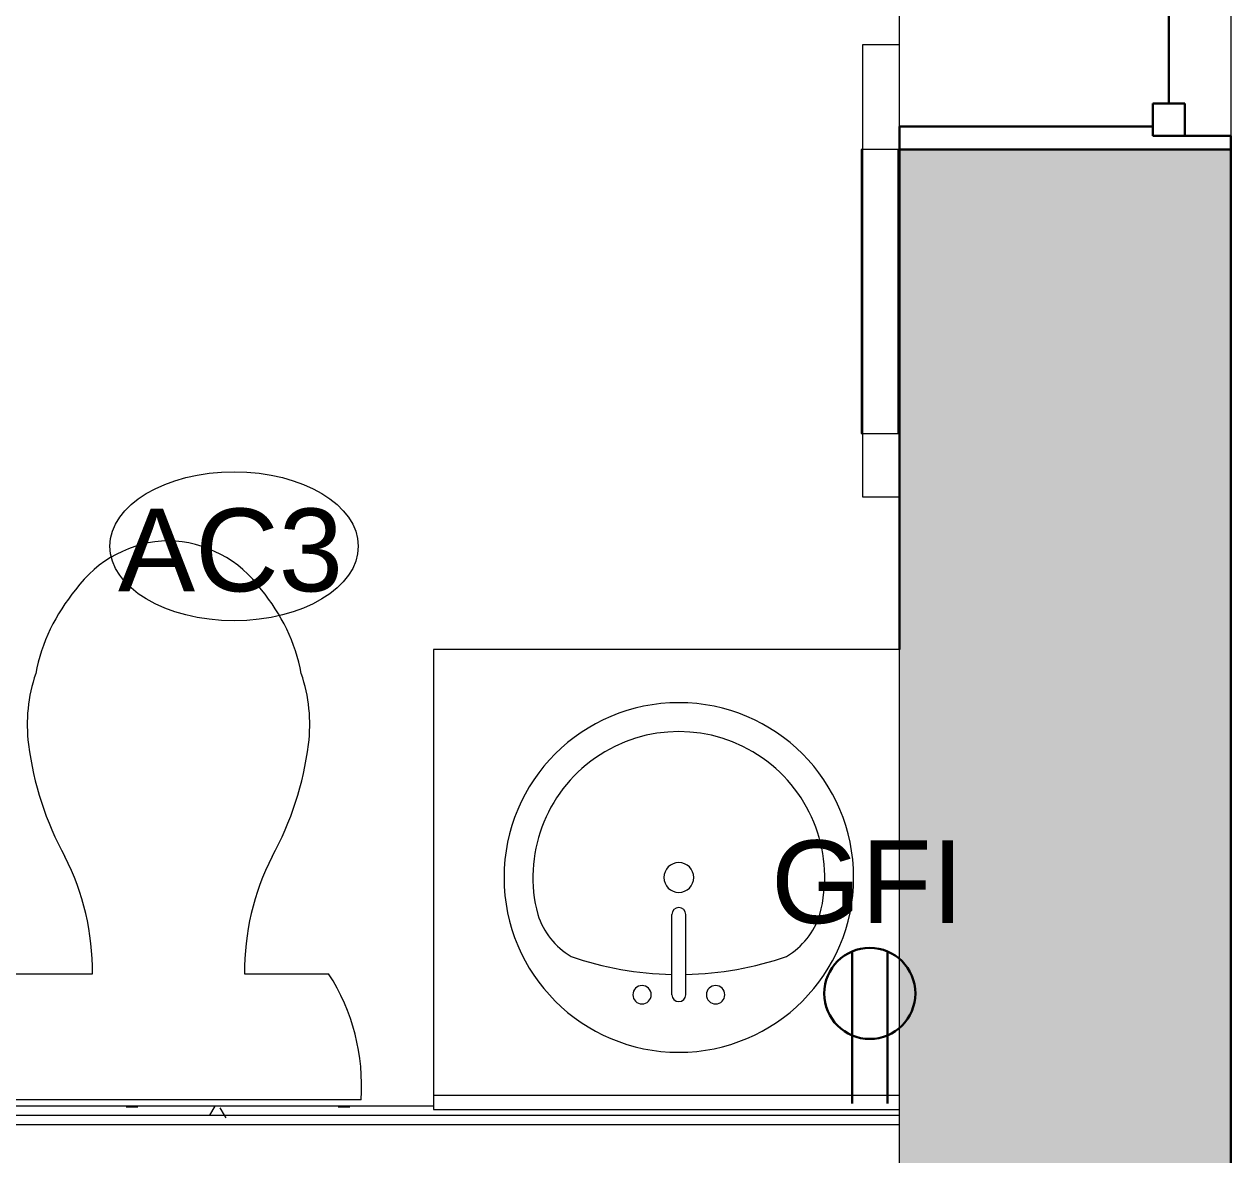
# Model space of a CAD drawing. Header units: inches. Extents: x -4688 to 1542, y -3558 to 978.
# Drawn here: x -819.6 to -754, y -332.8 to -271.4 of the extents above; entities that cross this region are included whole.
import ezdxf

# ---------------------------------------------------------------- set-up
doc = ezdxf.new("R2010")
doc.units = ezdxf.units.IN
doc.header["$MEASUREMENT"] = 0
for name, color, linetype, lineweight in [('A-ANNO-NOTE', 131, 'Continuous', 40), ('A-GLAZ', 151, 'Continuous', 18), ('A-WALL', 113, 'Continuous', 18), ('A-WALL-PATT', 111, 'Continuous', 18), ('I-WALL', 2, 'Continuous', 18), ('P-SANR-FIXT', 6, 'Continuous', 9), ('Q-CASE', 31, 'Continuous', 9), ('Q-SPCQ', 91, 'Continuous', 9), ('Q-SPCQ-IDEN', 132, 'Continuous', 9)]:
    doc.layers.add(name, color=color, linetype=linetype, lineweight=lineweight)
doc.styles.add('Arial', font='arial.ttf', dxfattribs={"height": 4.5})
doc.styles.add('Swis721 Lt BT', font='swissl.ttf', dxfattribs={"height": 4.5})
pattern_1 = [(0, (0, 0), (15.36, 3.84), [0.634, -10.886, 0.634, -10.886, -61.44]), (0, (0, 0), (15.36, 3.84), [-23.04, 0.634, -22.406, 0.634, -10.886, -26.88]), (0, (0, 0), (15.36, 3.84), [-57.6, 0.634, -7.046, 0.634, -18.566]), (120, (5.76, 1.92), (-11.005538, 11.38215), [0.634, -10.886, 0.634, -10.886, -61.44]), (120, (5.76, 1.92), (-11.005538, 11.38215), [-23.04, 0.634, -22.406, 0.634, -10.886, -26.88]), (120, (5.76, 1.92), (-11.005538, 11.38215), [-57.6, 0.634, -7.046, 0.634, -18.566]), (240, (7.68, 9.6), (-4.354462, -15.22215), [0.634, -10.886, 0.634, -10.886, -61.44]), (240, (7.68, 9.6), (-4.354462, -15.22215), [-23.04, 0.634, -22.406, 0.634, -10.886, -26.88]), (240, (7.68, 9.6), (-4.354462, -15.22215), [-57.6, 0.634, -7.046, 0.634, -18.566])]

# ---------------------------------------------------------------- blocks, each defined once
blk = doc.blocks.new('Double Hung - balcony windows 3_ 6_-6827319-1st Floor Power _ Signal')
at = {"layer": 'A-GLAZ', "color": 8, "lineweight": 30}
for p, q in [((-21, 9), (-20.25, 9)), ((-20.25, 4.75), (-20.25, 9)), ((20.25, 4.75), (20.25, 9)), ((21, 9), (20.25, 9)), ((-20.25, 6.5), (-20.25, 4.75)), ((-20.25, 6.5), (-18.5, 6.5)), ((-18.5, 6.5), (-18.5, 4.75)), ((18.5, 6.5), (18.5, 4.75)), ((20.25, 6.5), (18.5, 6.5)), ((20.25, 6.5), (20.25, 4.75)), ((-18.5, 5.625), (18.5, 5.625)), ((-20.25, 4.75), (-18.5, 4.75)), ((-20.25, 4.75), (-19.75, 4.75)), ((-19.75, -9), (-19.75, 4.75)), ((20.25, 4.75), (18.5, 4.75)), ((19.75, 4.75), (20.25, 4.75)), ((19.75, 4.75), (19.75, -9)), ((-19.75, -9), (-21, -9)), ((19.75, -9), (21, -9))]:
    blk.add_line(p, q, dxfattribs=at)
blk = doc.blocks.new('C-Counter Top - ADJ HEIGHT-8444994-1st Floor Power _ Signal')
at = {"layer": 'Q-CASE'}
for p, q in [((-21.939, 0), (-47.262, 0)), ((-47.262, 0), (-47.262, -0.75)), ((-21.939, -0.75), (-21.939, 0)), ((-47.262, -0.75), (-47.262, -25)), ((-47.262, -0.75), (-21.939, -0.75)), ((-21.939, -25), (-21.939, -0.75)), ((-47.262, -25), (-21.939, -25))]:
    blk.add_line(p, q, dxfattribs=at)
blk = doc.blocks.new('Sink Vanity-Round - 19_ x 19_-6996918-1st Floor Power _ Signal')
at = {"layer": 'P-SANR-FIXT'}
for p, q in [((3.43, -9.728), (3.43, -5.364)), ((4.18, -9.728), (4.18, -5.364))]:
    blk.add_line(p, q, dxfattribs=at)
for centre, radius, start, end in [((3.805, -3.353), 9.5, 90, 270), ((3.805, -3.353), 9.5, 270, 90), ((3.805, -3.353), 7.929, 345.30711, 194.69289), ((3.805, -3.353), 0.812, 0, 180), ((3.805, -3.353), 0.812, 180, 0), ((3.805, -5.364), 0.375, 0, 180), ((0.054, -4.105), 4.116, 197.80961, 239.20726), ((7.556, -4.105), 4.116, 300.79274, 342.19039), ((3.805, 9.174), 17.806, 250.79136, 268.79327), ((3.805, 9.174), 17.806, 271.20673, 289.20864), ((1.805, -9.728), 0.5, 0, 180), ((1.805, -9.728), 0.5, 180, 0), ((3.805, -9.728), 0.375, 180, 0), ((5.805, -9.728), 0.5, 0, 180), ((5.805, -9.728), 0.5, 180, 0)]:
    blk.add_arc(centre, radius, start, end, dxfattribs=at)
blk = doc.blocks.new('P-Toilet-Floor-3D - Floor Mount-7330915-1st Floor Power _ Signal')
at = {"layer": 'P-SANR-FIXT'}
for p, q in [((-8.703, 8.314), (-4.134, 8.314)), ((4.134, 8.314), (8.703, 8.314)), ((10.465, 1.466), (-10.465, 1.466))]:
    blk.add_line(p, q, dxfattribs=at)
for centre, radius, start, end in [((0.18, 25.416), 6.449, 91.59694, 144.16225), ((-0.18, 25.416), 6.449, 35.83775, 88.40306), ((2.678, 22.724), 10.076, 140.06808, 169.08433), ((-2.678, 22.724), 10.076, 10.91567, 39.93192), ((0.879, 21.862), 8.556, 161.10636, 187.21327), ((-0.879, 21.862), 8.556, 352.78673, 18.89364), ((9.412, 22.942), 17.157, 187.21327, 208.76027), ((-9.412, 22.942), 17.157, 331.23973, 352.78673), ((-17.85, 8.459), 13.716, 359.39115, 27.00032), ((17.85, 8.459), 13.716, 152.99968, 180.60885), ((0.693, 2.246), 11.186, 147.14731, 183.99884), ((-0.693, 2.246), 11.186, 356.00116, 32.85269)]:
    blk.add_arc(centre, radius, start, end, dxfattribs=at)
blk = doc.blocks.new('Mirror33 - Mirror-7338549-1st Floor Power _ Signal')
at = {"layer": 'Q-SPCQ'}
for p, q in [((-969.765, -1004.945), (-994.34, -1004.945)), ((-994.34, -1004.945), (-994.34, -1006.945)), ((-969.765, -1006.945), (-969.765, -1004.945)), ((-994.34, -1006.945), (-969.765, -1006.945))]:
    blk.add_line(p, q, dxfattribs=at)
blk = doc.blocks.new('Mirror55 - Mirror-8068081-1st Floor Power _ Signal')
at = {"layer": 'Q-SPCQ'}
for p, q in [((-966.411, 1318.01), (-981.842, 1318.01)), ((-981.842, 1318.01), (-981.842, 1316.01)), ((-966.411, 1316.01), (-966.411, 1318.01)), ((-981.842, 1316.01), (-966.411, 1316.01))]:
    blk.add_line(p, q, dxfattribs=at)
blk = doc.blocks.new('Appliance_Specialty Equipment Tag - Standard-3515593-1st Floor Power _ Signal')
at = {"layer": 'Q-SPCQ-IDEN'}
blk.add_ellipse((-0.0499, 0.0037), major_axis=(-0.1406, 0), ratio=0.600473, dxfattribs=at)

msp = doc.modelspace()

# ---------------------------------------------------------------- hatches: boundary and pattern name
at = {"layer": 'A-WALL-PATT', "lineweight": 9}
h = msp.add_hatch(color=7, dxfattribs=at)
h.paths.add_polyline_path([(-770.301, -1262.185), (-754.043, -1262.185), (-754.043, -1160.484), (-772.043, -1160.484), (-772.043, -1262.185)], flags=0)
h.paths.add_polyline_path([(-754.043, -1120.484), (-754.043, -1093.301), (-772.043, -1093.301), (-772.043, -1120.484)], flags=0)
h.paths.add_polyline_path([(-754.043, -1053.301), (-754.043, -1004.185), (-772.043, -1004.185), (-772.043, -1053.301)], flags=0)
h.paths.add_polyline_path([(-754.043, -962.185), (-754.043, -860.185), (-772.043, -860.185), (-772.043, -962.185), (-770.301, -962.185)], flags=0)
h.paths.add_polyline_path([(-772.043, -818.185), (-754.043, -818.185), (-754.043, -716.185), (-772.043, -716.185), (-772.043, -805.121)], flags=0)
h.paths.add_polyline_path([(-770.301, -674.185), (-754.043, -674.185), (-754.043, -570.995), (-772.043, -570.995), (-772.043, -674.185)], flags=0)
h.paths.add_polyline_path([(-754.043, -530.745), (-754.043, -428.185), (-772.043, -428.185), (-772.043, -530.745)], flags=0)
h.paths.add_polyline_path([(-754.043, -386.185), (-754.043, -278.185), (-772.043, -278.185), (-772.043, -386.185)], flags=0)
h.paths.add_polyline_path([(-754.043, -236.185), (-754.043, -129.093), (-772.043, -129.093), (-772.043, -236.185), (-770.301, -236.185)], flags=0)
h.paths.add_polyline_path([(-772.043, -88.745), (-754.043, -88.745), (-754.043, 16.255), (-772.043, 16.255), (-772.043, -72.839)], flags=0)
h = msp.add_hatch(dxfattribs=at)
h.set_pattern_fill('FP_1', color=256, style=0, pattern_type=2)
h.set_pattern_definition(pattern_1)
h.paths.add_polyline_path([(-853.755, -330.677), (-772.043, -330.677), (-772.043, -330.364), (-797.367, -330.364), (-797.367, -330.177), (-853.755, -330.177)], flags=0)
h = msp.add_hatch(dxfattribs=at)
h.set_pattern_fill('FP_1', color=256, style=0, pattern_type=2)
h.set_pattern_definition(pattern_1)
h.paths.add_polyline_path([(-772.043, -331.177), (-772.043, -330.677), (-853.755, -330.677), (-853.755, -331.177), (-797.071, -331.177)], flags=0)

# ---------------------------------------------------------------- linework, layer by layer
at = {"layer": 'A-ANNO-NOTE', "lineweight": 30}
for p, q in [((-774.623, -330.038), (-774.623, -321.774)), ((-772.707, -330.038), (-772.707, -321.774))]:
    msp.add_line(p, q, dxfattribs=at)
msp.add_circle((-773.665, -324.056), 2.475, dxfattribs=at)
at = {"layer": 'A-WALL', "lineweight": 9}
for p, q in [((-772.043, -278.185), (-772.043, -236.185)), ((-754.043, -236.185), (-754.043, -278.185))]:
    msp.add_line(p, q, dxfattribs=at)
at = {"layer": 'A-WALL', "color": 8, "lineweight": 30}
for p, q in [((-754.043, -278.185), (-772.043, -278.185)), ((-772.043, -278.185), (-772.043, -305.364)), ((-754.043, -386.185), (-754.043, -278.185))]:
    msp.add_line(p, q, dxfattribs=at)
at = {"layer": 'A-WALL'}
for p, q in [((-772.043, -338.177), (-772.043, -330.364)), ((-853.755, -330.677), (-772.043, -330.677)), ((-854.755, -331.177), (-772.043, -331.177))]:
    msp.add_line(p, q, dxfattribs=at)
at = {"layer": 'I-WALL'}
msp.add_line((-797.367, -330.177), (-853.755, -330.177), dxfattribs=at)

# ---------------------------------------------------------------- block references
at = {"layer": 'A-GLAZ', "rotation": 269.9999999999999}
msp.add_blockref('Double Hung - balcony windows 3_ 6_-6827319-1st Floor Power _ Signal', (-763.043, -257.185), dxfattribs=at)
at = {"layer": 'P-SANR-FIXT'}
for name, p in [('P-Toilet-Floor-3D - Floor Mount-7330915-1st Floor Power _ Signal', (-811.777, -331.304)), ('Sink Vanity-Round - 19_ x 19_-6996918-1st Floor Power _ Signal', (-787.849, -314.401))]:
    msp.add_blockref(name, p, dxfattribs=at)
at = {"layer": 'Q-CASE', "rotation": 180}
msp.add_blockref('C-Counter Top - ADJ HEIGHT-8444994-1st Floor Power _ Signal', (-819.306, -330.364), dxfattribs=at)
at = {"layer": 'Q-SPCQ'}
for name, p, rotation in [('Mirror33 - Mirror-7338549-1st Floor Power _ Signal', (232.887, -1266.825), 269.9999999999999), ('Mirror55 - Mirror-8068081-1st Floor Power _ Signal', (-2090.14, -1260.025), 270.0000000000002)]:
    msp.add_blockref(name, p, dxfattribs=dict(at, rotation=rotation))
at = {"layer": 'Q-SPCQ-IDEN', "xscale": 47.99999999999997, "yscale": 47.99999999999997, "zscale": 47.99999999999997}
msp.add_blockref('Appliance_Specialty Equipment Tag - Standard-3515593-1st Floor Power _ Signal', (-805.816, -299.927), dxfattribs=at)

# ---------------------------------------------------------------- texts
at = {"layer": 'A-ANNO-NOTE', "lineweight": 9, "insert": (-779.031, -315.736), "char_height": 4.5, "width": 11.9685, "attachment_point": 1, "style": 'Swis721 Lt BT'}
msp.add_mtext('GFI', dxfattribs=at)
at = {"layer": 'Q-SPCQ-IDEN', "insert": (-814.52, -297.699), "char_height": 4.5, "width": 14.9985, "attachment_point": 1, "style": 'Arial'}
msp.add_mtext('AC3', dxfattribs=at)

doc.saveas('drawing.dxf')
